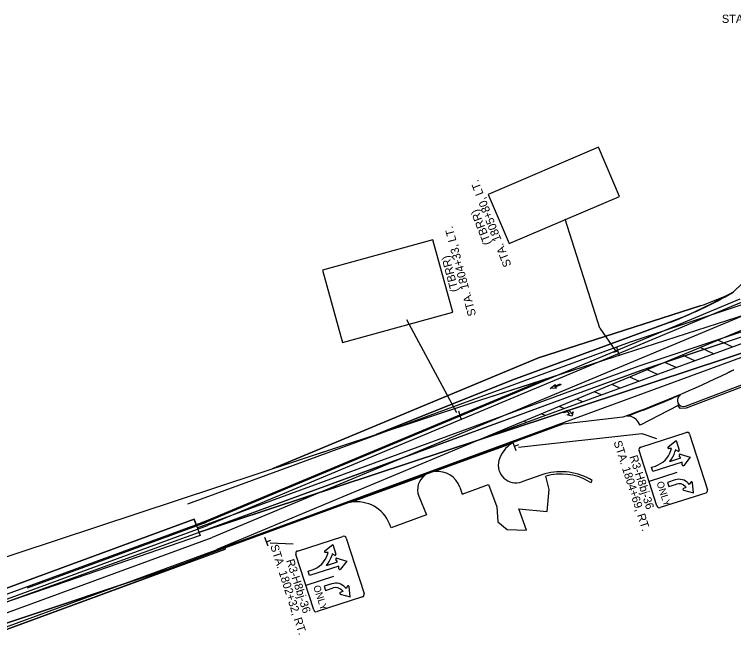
# Model space of a CAD drawing. Extents: x 134216 to 153379, y 327088 to 339865.
# Drawn here: x 151850 to 152462, y 330559 to 331105 of the extents above; entities that cross this region are included whole.
import ezdxf

# ---------------------------------------------------------------- set-up
doc = ezdxf.new("R2010")
doc.units = 0
for name, color, linetype in [('MT_P_Cells', 7, 'Continuous'), ('MT_P_CL_Double_Solid', 7, 'Continuous'), ('MT_P_Dotted_Line', 7, 'Continuous'), ('MT_P_Drums', 7, 'Continuous'), ('MT_P_Edge_Line', 7, 'Continuous'), ('MT_P_Temp_Road', 7, 'Continuous'), ('MT_P_Transverse_Line', 7, 'Continuous'), ('MT_P_Work_Area', 7, 'Continuous'), ('SC_Scratch3', 7, 'Continuous'), ('SC_Shading1', 7, 'Continuous'), ('SN_P_Signs', 7, 'Continuous'), ('SN_P_Text', 7, 'Continuous')]:
    doc.layers.add(name, color=color, linetype=linetype)

msp = doc.modelspace()

# ---------------------------------------------------------------- linework, layer by layer
at = {"layer": 'MT_P_Cells'}
for p, q in [((152306.27, 330786.3), (152310.33, 330789.7)), ((152309.83, 330788.19), (152314.97, 330790.14)), ((152310.33, 330789.7), (152309.83, 330788.19)), ((152315.33, 330789.21), (152310.19, 330787.25)), ((152314.97, 330790.14), (152315.33, 330789.21)), ((152315.15, 330789.68), (152315.15, 330789.68)), ((152311.56, 330786.45), (152306.27, 330786.3)), ((152306.27, 330786.3), (152306.27, 330786.3)), ((152310.19, 330787.25), (152311.56, 330786.45)), ((152317.62, 330766.24), (152319.76, 330767.14)), ((152317.98, 330765.38), (152317.62, 330766.24)), ((152319.59, 330766.05), (152317.98, 330765.38)), ((152318.82, 330763.36), (152318.82, 330763.36)), ((152320.6, 330763.76), (152322.66, 330764.28)), ((152324.61, 330762.72), (152320.6, 330763.76)), ((152322.66, 330764.28), (152322.41, 330764.89)), ((152323.8, 330765.44), (152324.04, 330764.86)), ((152324.04, 330764.86), (152325.74, 330766.24)), ((152325.74, 330766.24), (152324.61, 330762.72)), ((152325.74, 330766.24), (152325.74, 330766.24))]:
    msp.add_line(p, q, dxfattribs=at)
for centre, radius, start in [((152320.42, 330764.06), 2.15, 22.63465), ((152320.95, 330764.3), 3.08, 21.72616)]:
    msp.add_arc(centre, radius, start, 112.63465, dxfattribs=at)
at = {"layer": 'MT_P_CL_Double_Solid'}
for p in [(152531.63, 330873.67), (151832.84, 330591.23)]:
    msp.add_line(p, (152018.15, 330659.15), dxfattribs=at)
at = {"layer": 'MT_P_Dotted_Line'}
msp.add_line((152250.65, 330744.36), (152022.16, 330648.9), dxfattribs=at)
at = {"layer": 'MT_P_Drums'}
for p, q in [((152467.87, 330862.21), (152013.2, 330672.25)), ((151860.97, 330616.45), (152013.33, 330672.29))]:
    msp.add_line(p, q, dxfattribs=at)
at = {"layer": 'MT_P_Edge_Line'}
for p, q in [((152535.87, 330863.52), (152250.65, 330744.36)), ((152469.03, 330859.44), (152014.36, 330669.48)), ((152250.65, 330744.36), (152515.92, 330841.58)), ((151836.58, 330580.88), (152519.71, 330831.25)), ((151829.1, 330601.57), (152014.36, 330669.47))]:
    msp.add_line(p, q, dxfattribs=at)
at = {"layer": 'MT_P_Temp_Road'}
for p, q in [((152296.36, 330812.22), (152433.91, 330856.62)), ((152069.25, 330717.66), (152296.36, 330812.22)), ((151837.26, 330579), (152029.21, 330649.36)), ((152028.52, 330651.23), (152029.21, 330649.36))]:
    msp.add_line(p, q, dxfattribs=at)
msp.add_arc((152373.7, 331043.15), 196, 287.88937, 296.81975, dxfattribs=at)
at = {"layer": 'MT_P_Transverse_Line'}
for p, q in [((152461.25, 330821.55), (152449, 330827.23)), ((152445.32, 330815.71), (152433.99, 330820.96)), ((152429.38, 330809.87), (152418.99, 330814.69)), ((152413.45, 330804.03), (152403.98, 330808.42)), ((152397.52, 330798.19), (152388.97, 330802.15)), ((152381.58, 330792.35), (152373.96, 330795.88)), ((152365.65, 330786.51), (152358.96, 330789.61)), ((152349.71, 330780.67), (152343.95, 330783.34)), ((152333.78, 330774.83), (152328.94, 330777.07)), ((152317.85, 330768.99), (152313.94, 330770.8)), ((152301.91, 330763.15), (152298.93, 330764.53)), ((152285.98, 330757.31), (152283.92, 330758.26))]:
    msp.add_line(p, q, dxfattribs=at)
at = {"layer": 'MT_P_Work_Area'}
msp.add_line((151829.19, 330605.87), (152012.99, 330673.23), dxfattribs=at)
msp.add_lwpolyline([(152012.82, 330673.17), (152004.59, 330670.15), (152002.87, 330674.85), (151827.44, 330610.54), (151818.83, 330633.49), (151818.32, 330634.88), (152194.04, 330758.82), (152246.34, 330776.11), (152302.94, 330794.38)], close=True, dxfattribs=at)
msp.add_lwpolyline([(151743.46, 330549.95), (151837.03, 330584.24), (151836.91, 330584.21), (151981.67, 330632.45), (151981.85, 330632), (151837.26, 330579), (151692.71, 330527.44), (151690.91, 330526.93)], dxfattribs=at)
at = {"layer": 'SC_Scratch3'}
for points in [[(151997.6, 330687.83), (152374.5, 330825.96), (152505.3, 330869.65)], [(152513.02, 330849.04), (152381.78, 330805.2), (152005.17, 330667.18)], [(152576.36, 330849.6), (152485.51, 330821.77), (152006.54, 330663.42), (152155.71, 330718.09), (152343.5, 330786.91), (152390.43, 330804.15), (152514.29, 330845.24)], [(152006.54, 330663.42), (152343.5, 330786.91), (152383.1, 330801.42), (152514.29, 330845.24)]]:
    msp.add_lwpolyline(points, dxfattribs=at)
at = {"layer": 'SC_Shading1'}
for p, q in [((152273.55, 330739.44), (152207.79, 330715.34)), ((152273.55, 330739.44), (152207.79, 330715.34)), ((152136.5, 330689.21), (152199.64, 330712.35)), ((152136.5, 330689.21), (152199.64, 330712.35)), ((152299.14, 330712.58), (152281.91, 330706.61)), ((152299.14, 330712.58), (152281.91, 330706.61))]:
    msp.add_line(p, q, dxfattribs=at)
for points in [[(152469.96, 330875.9), (152462.11, 330868.22), (152444.23, 330858.44), (152428.81, 330851.06), (152420.1, 330847.29), (152405.83, 330841.7), (152273.62, 330793.25), (152157.82, 330746.87), (152194.02, 330758.81), (152194.02, 330758.81), (152246.32, 330776.1), (152475.11, 330849.95), (152796.97, 330948.57), (152956.21, 331001.43), (153006.6, 331017.28), (152998.21, 331040.85), (152997.92, 331041.68), (152994.27, 331039.61), (152948.52, 331025.22)], [(151831.13, 330600.19), (152006.54, 330663.42), (152485.51, 330821.77), (152632.24, 330866.72), (152661.84, 330862.84), (152685.29, 330836.12), (152704.46, 330505.99)], [(152433.91, 330856.62), (152296.36, 330812.22), (152069.25, 330717.66), (152157.84, 330746.88), (152273.64, 330793.26), (152405.85, 330841.71)], [(152421.34, 330771.18), (152540.95, 330816.53), (152540.99, 330816.47), (152540.28, 330814.14), (152422.05, 330769.31), (152416.93, 330769.18), (152415.21, 330771.79), (152415.9, 330772.45)], [(152421.34, 330771.18), (152540.95, 330816.53), (152540.99, 330816.47), (152540.28, 330814.14), (152422.05, 330769.31), (152416.93, 330769.18), (152415.21, 330771.79), (152415.9, 330772.45)], [(152461.91, 330801.5), (152461.03, 330801.1), (152460.16, 330800.69), (152459.28, 330800.29)], [(152415.9, 330772.45), (152415.21, 330771.79), (152382.83, 330754.84), (152380.73, 330758.12)], [(152415.9, 330772.45), (152415.21, 330771.79), (152382.83, 330754.84), (152380.73, 330758.12)], [(152368.33, 330761.93), (152368.11, 330761.85), (152317.04, 330755.91), (152028.87, 330650.3), (151981.67, 330632.45), (151836.91, 330584.21)], [(152229.17, 330702.19), (152231.31, 330696.17), (152253.52, 330704.37), (152260.64, 330685.51), (152261.62, 330672.53), (152269.57, 330666.17), (152286.08, 330665.43), (152279.35, 330683.67), (152303.51, 330681.51), (152305.47, 330700.19), (152302.45, 330711.52)], [(152229.17, 330702.19), (152231.31, 330696.17), (152253.52, 330704.37), (152260.64, 330685.51), (152261.62, 330672.53), (152269.57, 330666.17), (152286.08, 330665.43), (152279.35, 330683.67), (152303.51, 330681.51), (152305.47, 330700.19), (152302.45, 330711.52)], [(152338.67, 330707.37), (152340.98, 330706.09), (152341.95, 330707.85), (152339.63, 330709.12)], [(152338.67, 330707.37), (152340.98, 330706.09), (152341.95, 330707.85), (152339.63, 330709.12)], [(152194.33, 330694.43), (152200.78, 330678.52), (152170.71, 330667.5), (152169.34, 330670.89)], [(152194.33, 330694.43), (152200.78, 330678.52), (152170.71, 330667.5), (152169.34, 330670.89)]]:
    msp.add_lwpolyline(points, dxfattribs=at)
for points in [[(151827.4, 330610.52), (151827.37, 330610.52), (152002.85, 330674.84), (152007.9, 330661.05), (151831.13, 330600.19)], [(151827.41, 330610.53), (151827.39, 330610.53), (152002.87, 330674.85), (152007.92, 330661.06), (151831.15, 330600.2)]]:
    msp.add_lwpolyline(points, close=True, dxfattribs=at)
for centre, radius, start, end in [((152285.41, 331170.34), 350, 290.12822, 300.32638), ((152373.7, 331043.15), 196, 287.88937, 296.81975), ((152015.26, 331725.27), 1026, 290.12822, 295.53529), ((152015.26, 331725.27), 1026.5, 290.33321, 293.05252), ((152015.26, 331725.27), 1026.5, 290.33321, 293.05252), ((152419.57, 330775.85), 5, 148.30608, 222.89466), ((152419.57, 330775.85), 5, 148.30608, 222.89466), ((152423.82, 330773.23), 10, 131.33433, 148.30608), ((152423.82, 330773.23), 10, 131.33433, 148.30608), ((152419.57, 330775.85), 5, 222.89466, 290.76487), ((152419.57, 330775.85), 5, 222.89466, 290.76487), ((152372.31, 330752.74), 10, 32.60063, 92.0514), ((152372.31, 330752.74), 10, 32.60063, 92.0514), ((152286.65, 330718.14), 25, 121.60656, 164.66112), ((152286.65, 330718.14), 25, 121.60656, 164.66112), ((152277.01, 330720.79), 15, 164.66112, 289.09422), ((152277.01, 330720.79), 15, 164.66112, 289.09422), ((152210.33, 330695.5), 20, 19.56276, 97.28966), ((152210.33, 330695.5), 20, 19.56276, 97.28966), ((152315.5, 330665.33), 50, 61.14349, 109.09422), ((152315.5, 330665.33), 50, 61.14349, 109.09422), ((152208.24, 330700.06), 15, 124.96333, 202.03384), ((152208.24, 330700.06), 15, 124.96333, 202.03384), ((152315.5, 330665.33), 48, 61.14349, 105.7754), ((152315.5, 330665.33), 48, 61.14349, 105.7754), ((152141.53, 330659.63), 30, 22.03384, 99.65291), ((152141.53, 330659.63), 30, 22.03384, 99.65291)]:
    msp.add_arc(centre, radius, start, end, dxfattribs=at)
for points in [[(152458.3, 330799.83), (152457.99, 330799.69), (152457.71, 330799.56), (152457.54, 330799.49)], [(152459.28, 330800.29), (152458.97, 330800.14), (152458.62, 330799.98), (152458.3, 330799.83)], [(152462.78, 330801.91), (152462.49, 330801.77), (152462.2, 330801.64), (152461.91, 330801.5)]]:
    msp.add_open_spline(points, degree=2, dxfattribs=at)
at = {"layer": 'SN_P_Signs'}
for p, q in [((152362.57, 330821.71), (152364.89, 330814.06)), ((152363.73, 330817.88), (152359.9, 330816.72)), ((152363.73, 330817.89), (152363.73, 330817.89)), ((152229.23, 330763.31), (152225.4, 330762.15)), ((152228.07, 330767.14), (152230.39, 330759.49)), ((152229.22, 330763.32), (152229.22, 330763.32)), ((152277.34, 330733.2), (152274.46, 330740.66)), ((152406.63, 330736.37), (152413.45, 330741.82)), ((152413.45, 330741.82), (152416.1, 330733.5)), ((152275.9, 330736.93), (152279.63, 330738.37)), ((152275.9, 330736.93), (152275.9, 330736.93)), ((152409.43, 330735.05), (152407.1, 330735.03)), ((152408.9, 330733.31), (152409.43, 330735.05)), ((152413.03, 330733.96), (152412.5, 330732.22)), ((152414.96, 330732.65), (152413.03, 330733.96)), ((152408.13, 330724.04), (152417.48, 330727.05)), ((152417.48, 330727.05), (152416.14, 330728.95)), ((152416.97, 330730.11), (152425.34, 330727.6)), ((152425.34, 330727.6), (152420, 330720.69)), ((152392.52, 330719.02), (152395.93, 330720.11)), ((152418.64, 330723.47), (152393.67, 330715.44)), ((152418.66, 330721.14), (152418.64, 330723.47)), ((152414.13, 330714.51), (152390.49, 330706.9)), ((152393.67, 330715.44), (152392.52, 330719.02)), ((152412.76, 330708.34), (152406.13, 330706.2)), ((152406.13, 330706.2), (152407.29, 330702.62)), ((152407.29, 330702.62), (152413.91, 330704.75)), ((152421.89, 330701.84), (152419.77, 330700.9)), ((152421.08, 330702.78), (152421.89, 330701.84)), ((152424.72, 330704.33), (152423.9, 330705.26)), ((152425.93, 330706.32), (152424.72, 330704.33)), ((152428.35, 330697.34), (152427.32, 330706.01)), ((152419.89, 330699.48), (152428.35, 330697.34)), ((152065.98, 330651.92), (152063.09, 330659.38)), ((152064.53, 330655.65), (152068.27, 330657.09)), ((152064.54, 330655.65), (152064.54, 330655.65)), ((152114.17, 330647.87), (152120.99, 330653.32)), ((152120.99, 330653.32), (152123.64, 330645)), ((152116.97, 330646.55), (152114.65, 330646.53)), ((152116.45, 330644.81), (152116.97, 330646.55)), ((152120.58, 330645.46), (152120.05, 330643.72)), ((152122.5, 330644.15), (152120.58, 330645.46)), ((152125.03, 330638.55), (152123.69, 330640.45)), ((152124.52, 330641.61), (152132.88, 330639.1)), ((152126.18, 330634.97), (152101.22, 330626.94)), ((152115.67, 330635.54), (152125.03, 330638.55)), ((152126.2, 330632.64), (152126.18, 330634.97)), ((152132.88, 330639.1), (152127.55, 330632.19)), ((152100.07, 330630.52), (152103.47, 330631.61)), ((152101.22, 330626.94), (152100.07, 330630.52)), ((152121.68, 330626.01), (152098.04, 330618.4)), ((152120.3, 330619.83), (152113.68, 330617.7)), ((152113.68, 330617.7), (152114.83, 330614.12)), ((152114.83, 330614.12), (152121.46, 330616.25)), ((152132.27, 330615.83), (152131.45, 330616.76)), ((152133.48, 330617.81), (152132.27, 330615.83)), ((152135.9, 330608.84), (152134.87, 330617.51)), ((152129.44, 330613.34), (152127.31, 330612.4)), ((152127.43, 330610.98), (152135.9, 330608.84)), ((152128.62, 330614.27), (152129.44, 330613.34))]:
    msp.add_line(p, q, dxfattribs=at)
for points in [[(152383.42, 330736.25), (152422.11, 330748.7)], [(152424.95, 330747.24), (152440.16, 330699.96)], [(152397.18, 330686.13), (152381.96, 330733.41)], [(152438.7, 330697.12), (152400.02, 330684.67)], [(152090.96, 330647.75), (152129.65, 330660.2)], [(152132.49, 330658.74), (152147.71, 330611.46)], [(152104.72, 330597.62), (152089.51, 330644.91)], [(152146.25, 330608.61), (152107.56, 330596.17)]]:
    msp.add_lwpolyline(points, dxfattribs=at)
for centre, radius, start, end in [((152422.8, 330746.55), 2.26, 17.83574, 107.83574), ((152384.11, 330734.1), 2.26, 107.83574, 197.83574), ((152389.82, 330739.1), 19.94, 287.83574, 343.13361), ((152407.1, 330735.79), 0.753, 128.61736, 270.49548), ((152415.38, 330733.27), 0.753, 235.7718, 17.64992), ((152389.82, 330739.1), 23.71, 320.56128, 343.13361), ((152416.76, 330729.39), 0.753, 73.31946, 215.19758), ((152419.41, 330721.15), 0.753, 180.4739, 322.35202), ((152415.99, 330698.3), 10.54, 41.3017, 107.83574), ((152415.99, 330698.3), 6.77, 41.3017, 107.83574), ((152426.57, 330705.92), 0.753, 6.78546, 148.66358), ((152420.07, 330700.21), 0.753, 113.9399, 255.81802), ((152438.01, 330699.26), 2.26, 287.83574, 17.83574), ((152399.33, 330686.82), 2.26, 197.83574, 287.83574), ((152130.34, 330658.05), 2.26, 17.83574, 107.83574), ((152091.66, 330645.6), 2.26, 107.83574, 197.83574), ((152114.64, 330647.28), 0.753, 128.61736, 270.49548), ((152097.36, 330650.6), 19.94, 287.83574, 343.13361), ((152097.36, 330650.6), 23.71, 320.56128, 343.13361), ((152122.92, 330644.77), 0.753, 235.7718, 17.64992), ((152124.3, 330640.89), 0.753, 73.31946, 215.19758), ((152126.95, 330632.65), 0.753, 180.4739, 322.35202), ((152123.53, 330609.8), 10.54, 41.3017, 107.83574), ((152123.53, 330609.8), 6.77, 41.3017, 107.83574), ((152134.12, 330617.42), 0.753, 6.78546, 148.66358), ((152127.62, 330611.71), 0.753, 113.9399, 255.81802), ((152145.56, 330610.76), 2.26, 287.83574, 17.83574), ((152106.87, 330598.32), 2.26, 197.83574, 287.83574)]:
    msp.add_arc(centre, radius, start, end, dxfattribs=at)
at = {"layer": 'SN_P_Text'}
for p, q in [((152348.44, 330837.67), (152319.04, 330930.36)), ((152226.76, 330765.33), (152184.17, 330844.67)), ((152348.44, 330837.67), (152361.93, 330818.25)), ((152067.78, 330654.84), (152087.25, 330653.9))]:
    msp.add_line(p, q, dxfattribs=at)
for points in [[(152253.31, 330951.53), (152271.24, 330909.56), (152365.28, 330949.74), (152347.35, 330991.71)], [(152112.37, 330886.91), (152129.26, 330825.48), (152223.22, 330851.32), (152206.32, 330912.75)]]:
    msp.add_lwpolyline(points, close=True, dxfattribs=at)
msp.add_lwpolyline([(152279.15, 330736.12), (152384.23, 330747.85), (152396.79, 330743.45)], dxfattribs=at)

# ---------------------------------------------------------------- texts
at = {"layer": 'SN_P_Signs'}
for p in [(152396.7, 330706.03), (152104.25, 330617.53)]:
    msp.add_text('ONLY', height=6.02, rotation=287.83574, dxfattribs=at).set_placement(p)
at = {"layer": 'SN_P_Text'}
for s, rotation, p in [('STA. 1808+16, LT.', 0.1316, (152452.47, 331097.58)), ('STA. 1805+80, LT.', 111.28643, (152273.34, 330891.15)), ('(TBRR)', 111.28643, (152256.31, 330909.92)), ('STA. 1804+33, LT.', 104.87943, (152243.18, 330848.79)), ('(TBRR)', 104.87943, (152228.35, 330869.34)), ('STA. 1804+69, RT.', 287.83574, (152360.11, 330740.57)), ('R3-H8bj-36', 287.83574, (152373.63, 330728.11)), ('STA. 1802+32, RT.', 287.83574, (152067.65, 330652.07)), ('R3-H8bj-36', 287.83574, (152081.18, 330639.61))]:
    msp.add_text(s, height=7, rotation=rotation, dxfattribs=at).set_placement(p)

doc.saveas('drawing.dxf')
